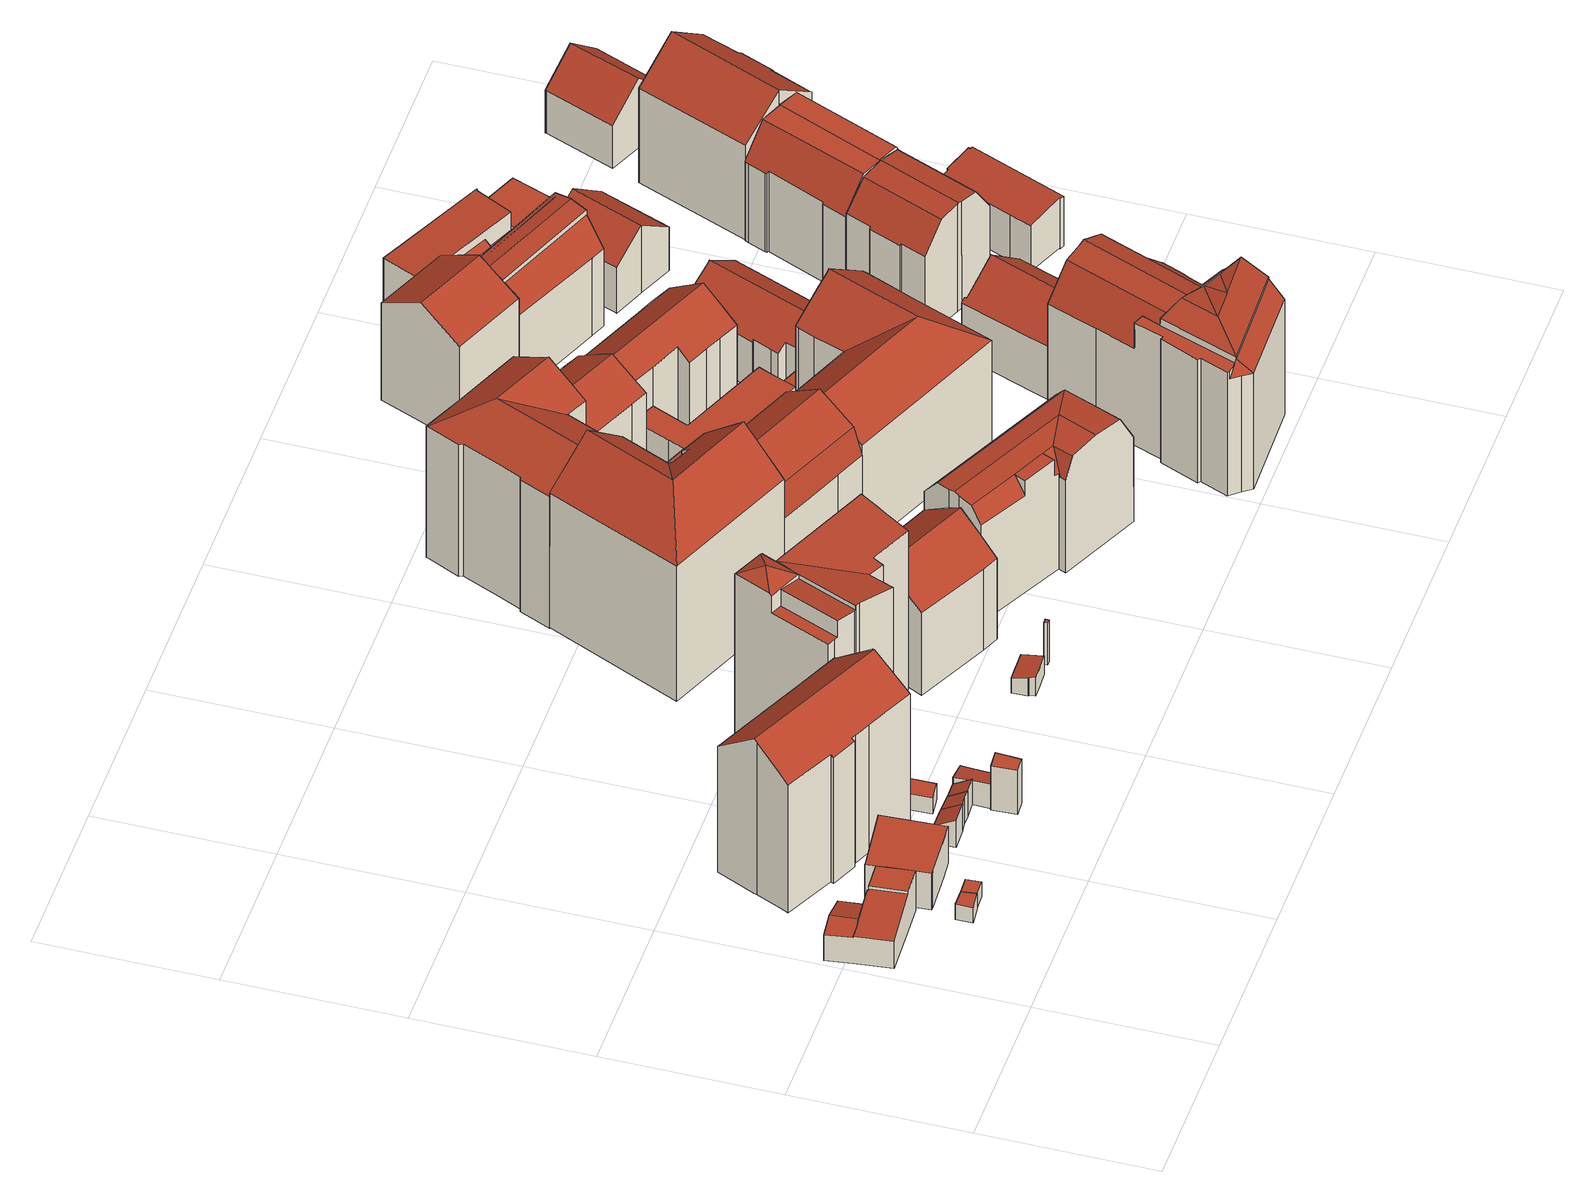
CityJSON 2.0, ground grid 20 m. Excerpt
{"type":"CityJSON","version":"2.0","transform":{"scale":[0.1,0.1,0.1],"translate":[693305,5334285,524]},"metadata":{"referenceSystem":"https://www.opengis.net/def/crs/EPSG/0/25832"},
"CityObjects":{
"building1":{"type":"Building","attributes":{"Gemeindeschluessel":"09162000","HoeheDach":"530.890","HoeheGrund":"525.540","Methode":"2000","NiedrigsteTraufeDesGebaeudes":"528.523","Geometrietyp2DReferenz":"3000","function":"31001_1000","roofType":"2100","measuredHeight":5.35,"storeysAboveGround":2},"geometry":[{"type":"MultiSurface","lod":"2","boundaries":[[[0,1,2,3,4]],[[5,6,7,8]],[[9,5,8,10,11,1,12,13,14]],[[10,15,16,17,3,2,11]],[[6,18,19,7]],[[20,21,9,14,22,23,24]],[[22,13,0,4,23]],[[1,11,2]],[[25,21,20,24,26,17,16,15,27,28,29]],[[21,25,29,18,6,5,9]],[[23,4,3,17,26,24]],[[28,19,18,29]],[[12,1,0,13]],[[8,7,19,28,27,15,10]],[[22,14,13]]],"semantics":{"surfaces":[{"type":"RoofSurface"},{"type":"WallSurface"},{"type":"GroundSurface"}],"values":[0,1,0,1,0,1,0,1,2,1,1,1,1,1,1]}}]},
"building2":{"type":"Building","attributes":{"Gemeindeschluessel":"09162000","HoeheDach":"528.144","HoeheGrund":"526.050","Methode":"1000","NiedrigsteTraufeDesGebaeudes":"528.144","Geometrietyp2DReferenz":"3000","function":"31001_2000","roofType":"1000","measuredHeight":2.09},"geometry":[{"type":"MultiSurface","lod":"2","boundaries":[[[30,31,32,33,34,35]],[[36,37,35,34]],[[38,32,31,39]],[[40,41,37,36]],[[38,39,41,40]],[[31,30,35,37,41,39]],[[38,40,36,34,33,32]]],"semantics":{"surfaces":[{"type":"WallSurface"},{"type":"RoofSurface"},{"type":"GroundSurface"}],"values":[0,0,0,0,0,1,2]}}]},
"building3":{"type":"Building","attributes":{"Gemeindeschluessel":"09162000","HoeheDach":"528.110","HoeheGrund":"526.110","Methode":"2000","NiedrigsteTraufeDesGebaeudes":"528.110","Geometrietyp2DReferenz":"3000","function":"31001_2000","roofType":"1000","measuredHeight":2},"geometry":[{"type":"MultiSurface","lod":"2","boundaries":[[[31,42,43,35]],[[44,43,42,45]],[[46,44,45,47]],[[47,31,35,46]],[[46,35,43,44]],[[45,42,31,47]]],"semantics":{"surfaces":[{"type":"RoofSurface"},{"type":"WallSurface"},{"type":"GroundSurface"}],"values":[0,1,2,1,1,1]}}]},
"building4":{"type":"Building","attributes":{"Gemeindeschluessel":"09162000","HoeheDach":"530.929","HoeheGrund":"525.880","Methode":"1000","NiedrigsteTraufeDesGebaeudes":"530.929","Geometrietyp2DReferenz":"3000","function":"31001_1000","roofType":"1000","measuredHeight":5.05},"geometry":[{"type":"MultiSurface","lod":"2","boundaries":[[[48,49,18,50]],[[19,51,18,49,52,53,54,55,56,57,58,59]],[[60,61,62,54,53,52]],[[63,19,59,64]],[[60,52,49,48]],[[59,58,57,65,66,64]],[[65,57,56,67]],[[68,50,18,51,19,63]],[[55,54,62,69,67,56]],[[61,60,48,50,68,63,64,66,65,67,69,62]]],"semantics":{"surfaces":[{"type":"WallSurface"},{"type":"RoofSurface"},{"type":"GroundSurface"}],"values":[0,1,0,0,0,0,0,0,0,2]}}]},
"building5":{"type":"Building","attributes":{"Gemeindeschluessel":"09162000","HoeheDach":"546.925","HoeheGrund":"525.900","Methode":"1000","NiedrigsteTraufeDesGebaeudes":"542.876","Geometrietyp2DReferenz":"3000","function":"31001_1000","roofType":"3100","measuredHeight":21.02,"storeysAboveGround":5},"geometry":[{"type":"MultiSurface","lod":"2","boundaries":[[[70,71,72,73,74,75]],[[76,77,78,79]],[[80,81,77,76]],[[82,83,84,85,86,87]],[[83,82,88,89,90,91,80,76,79,92,93,94,95,75,74,73,96,97,98,84]],[[99,100,78,77,81,101,102,103,104,71,70,105,106]],[[96,107,108,97]],[[93,92,100,99,106,94]],[[103,89,88,82,87,104]],[[90,102,101,91]],[[89,103,102,90]],[[104,87,86,85,109,108,107,72,71]],[[79,78,100,92]],[[91,101,81,80]],[[97,108,109,98]],[[106,105,70,75,95,94]],[[98,109,85,84]],[[73,72,107,96]]],"semantics":{"surfaces":[{"type":"WallSurface"},{"type":"GroundSurface"},{"type":"RoofSurface"}],"values":[0,0,0,0,1,2,0,0,0,0,0,2,0,0,0,0,0,0]}}]},
"building6":{"type":"Building","attributes":{"Gemeindeschluessel":"09162000","HoeheDach":"529.564","HoeheGrund":"525.870","Methode":"2000","NiedrigsteTraufeDesGebaeudes":"528.314","Geometrietyp2DReferenz":"3000","function":"31001_2000","roofType":"2100","measuredHeight":3.69},"geometry":[{"type":"MultiSurface","lod":"2","boundaries":[[[110,111,112,113]],[[114,115,116,111,110]],[[117,115,114,118]],[[113,112,119,117,118]],[[116,115,117,119,112,111]],[[118,114,110,113]]],"semantics":{"surfaces":[{"type":"WallSurface"},{"type":"RoofSurface"},{"type":"GroundSurface"}],"values":[0,1,0,2,0,0]}}]},
"building7":{"type":"Building","attributes":{"Gemeindeschluessel":"09162000","HoeheDach":"529.567","HoeheGrund":"526.050","Methode":"2000","NiedrigsteTraufeDesGebaeudes":"528.384","Geometrietyp2DReferenz":"3000","function":"31001_2000","roofType":"2100","measuredHeight":3.52},"geometry":[{"type":"MultiSurface","lod":"2","boundaries":[[[120,121,122,123,124]],[[124,114,115,120]],[[123,125,114,124]],[[120,115,126,121]],[[121,126,127,122]],[[114,125,127,126,115]],[[122,127,125,123]]],"semantics":{"surfaces":[{"type":"GroundSurface"},{"type":"WallSurface"},{"type":"RoofSurface"}],"values":[0,1,1,1,1,2,1]}}]},
"building8":{"type":"Building","attributes":{"Gemeindeschluessel":"09162000","HoeheDach":"529.563","HoeheGrund":"526.100","Methode":"2000","NiedrigsteTraufeDesGebaeudes":"528.398","Geometrietyp2DReferenz":"3000","function":"31001_2000","roofType":"2100","measuredHeight":3.46},"geometry":[{"type":"MultiSurface","lod":"2","boundaries":[[[128,129,130,131]],[[127,130,129,132]],[[133,127,132,134]],[[134,128,131,133]],[[131,130,127,133]],[[134,132,129,128]]],"semantics":{"surfaces":[{"type":"WallSurface"},{"type":"RoofSurface"},{"type":"GroundSurface"}],"values":[0,1,0,2,0,0]}}]},
"building9":{"type":"Building","attributes":{"Gemeindeschluessel":"09162000","HoeheDach":"531.934","HoeheGrund":"525.934","Methode":"3220","NiedrigsteTraufeDesGebaeudes":"531.934","Geometrietyp2DReferenz":"3000","function":"31001_2000","roofType":"9999","measuredHeight":6},"geometry":[{"type":"MultiSurface","lod":"2","boundaries":[[[135,136,137,138]],[[139,140,138,137]],[[141,139,137,136]],[[140,142,135,138]],[[140,139,141,142]],[[142,141,136,135]]],"semantics":{"surfaces":[{"type":"GroundSurface"},{"type":"WallSurface"},{"type":"RoofSurface"}],"values":[0,1,1,1,2,1]}}]},
"building10":{"type":"Building","attributes":{"Gemeindeschluessel":"09162000","HoeheDach":"528.142","HoeheGrund":"525.897","Methode":"1000","NiedrigsteTraufeDesGebaeudes":"528.142","Geometrietyp2DReferenz":"3000","function":"31001_2000","roofType":"1000","measuredHeight":2.25},"geometry":[{"type":"MultiSurface","lod":"2","boundaries":[[[143,144,145,146,147]],[[145,148,149,146]],[[147,150,151,143]],[[150,149,148,152,151]],[[146,149,150,147]],[[143,151,152,144]],[[144,152,148,145]]],"semantics":{"surfaces":[{"type":"GroundSurface"},{"type":"WallSurface"},{"type":"RoofSurface"}],"values":[0,1,1,2,1,1,1]}}]},
"building11":{"type":"Building","attributes":{"Gemeindeschluessel":"09162000","HoeheDach":"529.429","HoeheGrund":"526.100","Methode":"2000","NiedrigsteTraufeDesGebaeudes":"528.894","Geometrietyp2DReferenz":"3000","function":"31001_2000","roofType":"2100","measuredHeight":3.33},"geometry":[{"type":"MultiSurface","lod":"2","boundaries":[[[153,154,155,156,128,157]],[[158,159,155,154,160,161]],[[162,163,158,161,164,165]],[[159,158,163,162,166,131,128,156,155]],[[167,165,164,161,160,154,153,157,168]],[[165,167,168,131,166,162]],[[131,168,157,128]]],"semantics":{"surfaces":[{"type":"WallSurface"},{"type":"GroundSurface"},{"type":"RoofSurface"}],"values":[0,0,0,1,2,0,0]}}]},
"building12":{"type":"Building","attributes":{"Gemeindeschluessel":"09162000","HoeheDach":"549.010","HoeheGrund":"524.847","Methode":"2000","NiedrigsteTraufeDesGebaeudes":"544.622","Geometrietyp2DReferenz":"3000","function":"31001_9998","roofType":"2100","measuredHeight":24.16,"storeysAboveGround":5},"geometry":[{"type":"MultiSurface","lod":"2","boundaries":[[[169,170,171,172,173,174,175,176]],[[177,178,179,180,181,171,170]],[[171,181,182,183,172]],[[169,184,185,170]],[[186,187,178,188,189]],[[190,191,192,193]],[[194,186,189,195,196,197]],[[198,173,172,183]],[[199,200,201,184,169,176]],[[202,180,179,203]],[[204,177,170,185,205]],[[199,206,207,198,183,182,202,203,187,186,194,208,209,200]],[[180,202,182,181]],[[206,175,174,207]],[[177,210,188,178]],[[211,212,213,214,210,177]],[[204,191,190,177]],[[196,195,214,213]],[[210,214,195,189,188]],[[197,196,213,212,215]],[[203,179,178,187]],[[199,176,175,206]],[[177,190,216,211]],[[194,197,215,208]],[[208,215,212,211,216,193,192,209]],[[207,174,173,198]],[[200,209,192,191,204,205,201]],[[190,193,216]],[[184,201,205,185]]],"semantics":{"surfaces":[{"type":"RoofSurface"},{"type":"WallSurface"},{"type":"GroundSurface"}],"values":[0,0,1,1,1,0,1,1,1,1,1,2,1,1,1,1,0,1,0,0,1,1,0,1,1,1,1,0,0]}}]},
"building13":{"type":"Building","attributes":{"Gemeindeschluessel":"09162000","HoeheDach":"528.451","HoeheGrund":"525.850","Methode":"1000","NiedrigsteTraufeDesGebaeudes":"527.958","Geometrietyp2DReferenz":"3000","function":"31001_2000","roofType":"2100","measuredHeight":2.6},"geometry":[{"type":"MultiSurface","lod":"2","boundaries":[[[217,218,219,220]],[[221,222,223,224,225,219,218]],[[217,220,226,227,228,229,230]],[[220,219,225,226]],[[228,223,222,229]],[[228,227,226,225,224,223]],[[229,222,221,230]],[[230,221,218,217]]],"semantics":{"surfaces":[{"type":"WallSurface"},{"type":"RoofSurface"},{"type":"GroundSurface"}],"values":[0,1,2,0,0,0,0,0]}}]},
"building14":{"type":"Building","attributes":{"Gemeindeschluessel":"09162000","HoeheDach":"531.594","HoeheGrund":"525.918","Methode":"3100","NiedrigsteTraufeDesGebaeudes":"531.594","Geometrietyp2DReferenz":"3000","function":"31001_2000","roofType":"1000","measuredHeight":5.68},"geometry":[{"type":"MultiSurface","lod":"2","boundaries":[[[231,232,233,234]],[[235,236,237,238]],[[236,231,234,237]],[[237,234,233,238]],[[232,235,238,233]],[[235,232,231,236]]],"semantics":{"surfaces":[{"type":"WallSurface"},{"type":"GroundSurface"},{"type":"RoofSurface"}],"values":[0,0,0,1,0,2]}}]},
"building15":{"type":"Building","attributes":{"Gemeindeschluessel":"09162000","HoeheDach":"539.910","HoeheGrund":"525.242","Methode":"2000","NiedrigsteTraufeDesGebaeudes":"536.182","Geometrietyp2DReferenz":"3000","function":"31001_1000","roofType":"3100","measuredHeight":14.67,"storeysAboveGround":3},"geometry":[{"type":"MultiSurface","lod":"2","boundaries":[[[239,240,241,242,243]],[[244,245,246,247]],[[245,248,249,246]],[[247,246,249,250,243,242,251,252,253,254,255,256]],[[257,253,252,258]],[[249,248,259,250]],[[250,259,239,243]],[[251,260,258,252]],[[247,256,261,262,244]],[[254,263,264,255]],[[242,241,260,251]],[[245,244,262,240,239,259,248]],[[253,257,263,254]],[[257,258,260,241,240,262,261,264,263]],[[255,264,261,256]]],"semantics":{"surfaces":[{"type":"WallSurface"},{"type":"GroundSurface"},{"type":"RoofSurface"}],"values":[0,0,0,1,0,0,0,0,0,0,0,2,0,2,0]}}]},
"building16":{"type":"Building","attributes":{"Gemeindeschluessel":"09162000","HoeheDach":"548.780","HoeheGrund":"525.678","Methode":"1000","NiedrigsteTraufeDesGebaeudes":"544.057","Geometrietyp2DReferenz":"3000","function":"31001_9998","roofType":"3100","measuredHeight":23.1,"storeysAboveGround":5},"geometry":[{"type":"MultiSurface","lod":"2","boundaries":[[[265,266,267,268]],[[269,270,271,272,273]],[[274,275,276,277]],[[268,278,279,280]],[[281,282,271,270]],[[269,273,280,279]],[[272,271,282,276,275,283,284,265]],[[269,279,278,285,286,287,288,274,277,281,270]],[[272,265,268,280,273]],[[265,284,289,290,266]],[[277,276,282,281]],[[284,283,288,287,289]],[[267,285,278,268]],[[286,285,267,266,290]],[[275,274,288,283]],[[286,290,289,287]]],"semantics":{"surfaces":[{"type":"RoofSurface"},{"type":"WallSurface"},{"type":"GroundSurface"}],"values":[0,1,1,1,1,1,0,2,0,0,1,1,1,1,1,1]}}]},
"building17":{"type":"Building","attributes":{"Gemeindeschluessel":"09162000","HoeheDach":"544.753","HoeheGrund":"525.890","Methode":"2000","NiedrigsteTraufeDesGebaeudes":"538.674","Geometrietyp2DReferenz":"3000","function":"31001_1000","roofType":"3100","measuredHeight":18.86,"storeysAboveGround":5},"geometry":[{"type":"MultiSurface","lod":"2","boundaries":[[[291,292,293,294,295,296]],[[297,298,299,300]],[[301,302,303,304]],[[293,305,306,294]],[[307,308,309,310]],[[303,311,309,308,312,313,314,315,300,299,316,304]],[[291,296,317,307,310]],[[309,311,292,291,310]],[[313,312,317,296,295]],[[301,318,298,297,319,320,306,305,302]],[[298,318,316,299]],[[308,307,317,312]],[[314,313,295,294,306,320]],[[315,319,297,300]],[[316,318,301,304]],[[303,302,305,293,292,311]],[[320,319,315,314]]],"semantics":{"surfaces":[{"type":"RoofSurface"},{"type":"WallSurface"},{"type":"GroundSurface"}],"values":[0,1,1,0,1,2,0,1,1,0,1,1,1,1,1,1,1]}}]},
"building18":{"type":"Building","attributes":{"Gemeindeschluessel":"09162000","HoeheDach":"546.453","HoeheGrund":"525.570","Methode":"1000","NiedrigsteTraufeDesGebaeudes":"543.424","Geometrietyp2DReferenz":"3000","function":"31001_1000","roofType":"3100","measuredHeight":20.88,"storeysAboveGround":5},"geometry":[{"type":"MultiSurface","lod":"2","boundaries":[[[321,322,323,324]],[[325,326,327,328,329,330]],[[331,321,324,332,333,334]],[[328,327,335,336]],[[324,323,337,338,339,332]],[[337,340,341,342,343,344,338]],[[345,346,347,348]],[[348,349,350,351,352,322,321,331,334,353,330,329,328,336,354,355,356,357,345]],[[352,351,341,340,337,323,322]],[[338,344,343,347,346,358,359,360,361]],[[342,350,349,348,347,343]],[[335,361,360,355,354,336]],[[341,351,350,342]],[[355,360,359,356]],[[353,362,325,330]],[[332,339,338,361,335,327,326,325,362,333]],[[358,346,345,357,356,359]],[[334,333,362,353]]],"semantics":{"surfaces":[{"type":"WallSurface"},{"type":"RoofSurface"},{"type":"GroundSurface"}],"values":[0,0,0,0,1,1,0,2,0,1,0,0,0,0,0,1,0,0]}}]},
"building19":{"type":"Building","attributes":{"Gemeindeschluessel":"09162000","HoeheDach":"541.530","HoeheGrund":"525.883","Methode":"2000","NiedrigsteTraufeDesGebaeudes":"537.393","Geometrietyp2DReferenz":"3000","function":"31001_9998","roofType":"3100","measuredHeight":15.65,"storeysAboveGround":3},"geometry":[{"type":"MultiSurface","lod":"2","boundaries":[[[363,364,365,366,367,368,369,370]],[[371,372,373,374]],[[375,376,371,377]],[[366,378,379,380,367]],[[363,370,381,382]],[[375,377,379,383]],[[380,368,367]],[[365,384,385,378,366]],[[376,386,387,372,371]],[[377,371,374,388,389]],[[390,391,392,389,388]],[[368,380,381,369]],[[370,369,381]],[[393,390,388,374,373]],[[377,389,392,382,381,380,379]],[[383,379,378,385]],[[386,394,395,387]],[[382,392,391,364,363]],[[394,386,376,375,383,385,384]],[[372,387,395,393,373]],[[394,384,365,364,391,390,393,395]]],"semantics":{"surfaces":[{"type":"WallSurface"},{"type":"RoofSurface"},{"type":"GroundSurface"}],"values":[0,1,1,1,1,1,0,0,1,1,0,1,0,0,1,1,0,0,0,0,2]}}]},
"building20":{"type":"Building","attributes":{"Gemeindeschluessel":"09162000","HoeheDach":"529.034","HoeheGrund":"525.880","Methode":"2000","NiedrigsteTraufeDesGebaeudes":"529.034","Geometrietyp2DReferenz":"3000","function":"31001_2000","roofType":"1000","measuredHeight":3.15,"storeysAboveGround":1},"geometry":[{"type":"MultiSurface","lod":"2","boundaries":[[[299,396,397,300]],[[398,399,396,299]],[[396,399,400,397]],[[300,397,400,401]],[[300,401,398,299]],[[401,400,399,398]]],"semantics":{"surfaces":[{"type":"WallSurface"},{"type":"RoofSurface"},{"type":"GroundSurface"}],"values":[0,0,1,0,2,0]}}]},
"building21":{"type":"Building","attributes":{"Gemeindeschluessel":"09162000","HoeheDach":"531.370","HoeheGrund":"525.760","Methode":"2000","NiedrigsteTraufeDesGebaeudes":"531.370","Geometrietyp2DReferenz":"3000","function":"31001_2000","roofType":"1000","measuredHeight":5.61},"geometry":[{"type":"MultiSurface","lod":"2","boundaries":[[[402,403,404,405]],[[406,407,402,405,408,409,410]],[[409,411,412,410]],[[405,404,413,408]],[[404,403,414,415,412,411,413]],[[407,414,403,402]],[[407,406,410,412,415,414]],[[408,413,411,409]]],"semantics":{"surfaces":[{"type":"WallSurface"},{"type":"GroundSurface"},{"type":"RoofSurface"}],"values":[0,1,0,0,2,0,0,0]}}]},
"building22":{"type":"Building","attributes":{"Gemeindeschluessel":"09162000","HoeheDach":"539.289","HoeheGrund":"525.610","Methode":"1000","NiedrigsteTraufeDesGebaeudes":"536.540","Geometrietyp2DReferenz":"3000","function":"31001_1000","roofType":"3100","measuredHeight":13.68,"storeysAboveGround":3},"geometry":[{"type":"MultiSurface","lod":"2","boundaries":[[[416,417,418,419,420,421,422,423]],[[424,416,423,350]],[[425,426,427,428]],[[423,422,429,348,430,350]],[[348,429,431,345]],[[432,417,416,424]],[[433,434,435,436,437,432,424,350,430,348,345,425,428]],[[345,431,426,425]],[[421,438,427,426,431,429,422]],[[435,420,419,436]],[[420,435,434,433,428,427,438,421]],[[437,436,419,418,417,432]]],"semantics":{"surfaces":[{"type":"RoofSurface"},{"type":"WallSurface"},{"type":"GroundSurface"}],"values":[0,1,1,1,1,1,2,1,0,1,1,1]}}]},
"building23":{"type":"Building","attributes":{"Gemeindeschluessel":"09162000","HoeheDach":"528.940","HoeheGrund":"525.980","Methode":"1000","NiedrigsteTraufeDesGebaeudes":"528.940","Geometrietyp2DReferenz":"3000","function":"31001_2000","roofType":"1000","measuredHeight":2.96},"geometry":[{"type":"MultiSurface","lod":"2","boundaries":[[[439,440,441,442]],[[443,444,445,446]],[[442,441,444,443]],[[444,441,440,445]],[[446,439,442,443]],[[446,445,440,439]]],"semantics":{"surfaces":[{"type":"WallSurface"},{"type":"RoofSurface"},{"type":"GroundSurface"}],"values":[0,0,0,1,2,0]}}]},
"building24":{"type":"Building","attributes":{"Gemeindeschluessel":"09162000","HoeheDach":"544.102","HoeheGrund":"525.820","Methode":"1000","NiedrigsteTraufeDesGebaeudes":"540.047","Geometrietyp2DReferenz":"3000","function":"31001_9998","roofType":"3100","measuredHeight":18.28,"storeysAboveGround":4},"geometry":[{"type":"MultiSurface","lod":"2","boundaries":[[[447,448,449,450,302,451,452]],[[453,454,455,456]],[[449,457,458,459,460,461]],[[462,463,464,465,466,467,468,469,470,471,461,460,459,472,473,453,456,474,475,476]],[[466,465,477,478,479,467]],[[478,477,448,447,452,479]],[[476,480,481,462]],[[470,302,450,471]],[[477,482,483,481,480,484,485,486,448]],[[449,461,471,450]],[[473,487,454,453]],[[448,486,485,455,454,487,488,458,457,449]],[[459,458,488,472]],[[462,481,483,463]],[[485,484,480,476,475,474,456,455]],[[472,488,487,473]],[[479,452,451,302,470,469,468,467]],[[465,464,463,483,482,477]]],"semantics":{"surfaces":[{"type":"RoofSurface"},{"type":"WallSurface"},{"type":"GroundSurface"}],"values":[0,1,1,2,1,0,1,1,0,1,1,0,1,1,1,1,1,1]}}]},
"building25":{"type":"Building","attributes":{"Gemeindeschluessel":"09162000","HoeheDach":"531.701","HoeheGrund":"525.701","Methode":"3220","NiedrigsteTraufeDesGebaeudes":"531.701","Geometrietyp2DReferenz":"3000","function":"31001_2000","roofType":"9999","measuredHeight":6},"geometry":[{"type":"MultiSurface","lod":"2","boundaries":[[[489,490,491,492]],[[493,494,495,496]],[[497,490,489,498,499,500,501,502,503,494,493,504]],[[502,501,505,506]],[[500,499,507,508]],[[509,496,495,510,506,505,508,507,511,492,491,512]],[[499,498,511,507]],[[497,504,509,512]],[[494,503,510,495]],[[504,493,496,509]],[[503,502,506,510]],[[498,489,492,511]],[[490,497,512,491]],[[501,500,508,505]]],"semantics":{"surfaces":[{"type":"WallSurface"},{"type":"RoofSurface"},{"type":"GroundSurface"}],"values":[0,0,1,0,0,2,0,0,0,0,0,0,0,0]}}]},
"building26":{"type":"Building","attributes":{"Gemeindeschluessel":"09162000","HoeheDach":"544.200","HoeheGrund":"525.849","Methode":"2000","NiedrigsteTraufeDesGebaeudes":"537.728","Geometrietyp2DReferenz":"3000","function":"31001_9998","roofType":"3100","measuredHeight":18.35,"storeysAboveGround":4},"geometry":[{"type":"MultiSurface","lod":"2","boundaries":[[[513,514,515,516]],[[517,518,519,520]],[[521,522,523,524]],[[525,526,527,528,529,530]],[[515,531,532,533,534,516]],[[535,531,515,536,537,538]],[[539,540,541,542,543,544,521,524,545,546,547,519,518,548,549,550,551,552,553,554]],[[555,556,557]],[[558,523,559,555,557]],[[520,519,547,560]],[[523,522,561,559]],[[562,563,564,565]],[[566,559,563,562,567]],[[568,531,535]],[[569,532,564]],[[533,532,569]],[[570,571,572,573,574,575,576]],[[549,548,577,578,574,573]],[[518,517,577,548]],[[570,568,535,538,579,571]],[[553,527,526,554]],[[521,544,580,581,561,522]],[[546,582,560,547]],[[520,560,582,556,555,566,567,583,578,577,517]],[[561,581,563,559]],[[584,585,539,554,526,525]],[[530,536,584,525]],[[552,551,579,538,537,529,528]],[[543,513,516,534,586,580,544]],[[568,565,564,532,531]],[[575,583,567,576]],[[585,587,540,539]],[[588,587,585,584,536,515,514,589]],[[588,589,542,541]],[[549,573,572,550]],[[581,580,586,569,564,563]],[[529,537,536,530]],[[513,543,542,589,514]],[[546,545,558,557,556,582]],[[552,528,527,553]],[[574,578,583,575]],[[555,559,566]],[[551,550,572,571,579]],[[570,576,567,562,565,568]],[[540,587,588,541]],[[586,533,569]],[[586,534,533]],[[524,523,558,545]]],"semantics":{"surfaces":[{"type":"RoofSurface"},{"type":"WallSurface"},{"type":"GroundSurface"}],"values":[0,1,1,0,1,0,2,1,0,1,0,0,1,1,0,0,0,1,1,0,1,1,1,0,1,1,1,1,1,0,1,1,0,1,1,0,1,1,1,1,1,1,1,1,1,0,0,1]}}]},
"building27":{"type":"Building","attributes":{"Gemeindeschluessel":"09162000","HoeheDach":"530.040","HoeheGrund":"525.940","Methode":"2000","NiedrigsteTraufeDesGebaeudes":"530.040","Geometrietyp2DReferenz":"3000","function":"31001_2000","roofType":"1000","measuredHeight":4.1},"geometry":[{"type":"MultiSurface","lod":"2","boundaries":[[[590,591,592,593]],[[594,590,593,595]],[[596,592,591,597]],[[593,592,596,595]],[[594,597,591,590]],[[595,596,597,594]]],"semantics":{"surfaces":[{"type":"WallSurface"},{"type":"GroundSurface"},{"type":"RoofSurface"}],"values":[0,1,2,0,0,0]}}]},
"building28":{"type":"Building","attributes":{"Gemeindeschluessel":"09162000","HoeheDach":"538.961","HoeheGrund":"525.800","Methode":"1000","NiedrigsteTraufeDesGebaeudes":"535.780","Geometrietyp2DReferenz":"3000","function":"31001_9998","roofType":"3100","measuredHeight":13.16,"storeysAboveGround":3},"geometry":[{"type":"MultiSurface","lod":"2","boundaries":[[[598,599,600,601]],[[602,603,604,605,606,598,601,607,608,609,610,611,612,613,614]],[[604,615,616,605]],[[611,617,618,612]],[[619,620,600,599,621,616,615,622,623,624]],[[607,620,619,608]],[[624,623,617,611,610,609]],[[606,621,599,598]],[[625,626,614,613,612,618]],[[608,619,624,609]],[[614,626,627,602]],[[605,616,621,606]],[[601,600,620,607]],[[622,627,626,625,618,617,623]],[[615,604,603,602,627,622]]],"semantics":{"surfaces":[{"type":"WallSurface"},{"type":"GroundSurface"},{"type":"RoofSurface"}],"values":[0,1,0,0,2,0,0,0,0,0,0,0,0,2,0]}}]},
"building29":{"type":"Building","attributes":{"Gemeindeschluessel":"09162000","HoeheDach":"541.690","HoeheGrund":"525.550","Methode":"1000","NiedrigsteTraufeDesGebaeudes":"538.693","Geometrietyp2DReferenz":"3000","function":"31001_9998","roofType":"3100","measuredHeight":16.14,"storeysAboveGround":3},"geometry":[{"type":"MultiSurface","lod":"2","boundaries":[[[628,629,630,631,632,633]],[[634,635,636,637]],[[634,637,638,639,640,633,632,631,641]],[[639,642,643,640]],[[644,636,635,645,630,629]],[[641,645,635,634]],[[643,642,644,629,628]],[[631,630,645,641]],[[642,639,638,637,636,644]],[[640,643,628,633]]],"semantics":{"surfaces":[{"type":"WallSurface"},{"type":"GroundSurface"},{"type":"RoofSurface"}],"values":[0,0,1,0,2,0,2,0,0,0]}}]},
"building30":{"type":"Building","attributes":{"Gemeindeschluessel":"09162000","HoeheDach":"535.091","HoeheGrund":"525.730","Methode":"1000","NiedrigsteTraufeDesGebaeudes":"530.622","Geometrietyp2DReferenz":"3000","function":"31001_9998","roofType":"3100","measuredHeight":9.36,"storeysAboveGround":2},"geometry":[{"type":"MultiSurface","lod":"2","boundaries":[[[646,647,648,649]],[[649,650,651,652,653,654,655,656,657,658,659,660,661,662,663,664,665,666,646]],[[657,667,668,658]],[[669,670,671,672,673,674,675,676,677,678,679,680,668,667,681,682,683,684]],[[654,683,682,655]],[[672,647,646,666,665,673]],[[662,676,675,663]],[[652,669,684,653]],[[659,679,678,660]],[[656,681,667,657]],[[655,682,681,656]],[[660,678,677,661]],[[661,677,676,662]],[[674,673,665,664,663,675]],[[648,647,672,671]],[[651,650,649,648,671,670,669,652]],[[653,684,683,654]],[[658,668,680,679,659]]],"semantics":{"surfaces":[{"type":"WallSurface"},{"type":"GroundSurface"},{"type":"RoofSurface"}],"values":[0,1,0,2,0,0,0,0,0,0,0,0,0,0,2,0,0,0]}}]},
"building31":{"type":"Building","attributes":{"Gemeindeschluessel":"09162000","HoeheDach":"536.823","HoeheGrund":"525.980","Methode":"1000","NiedrigsteTraufeDesGebaeudes":"529.110","Geometrietyp2DReferenz":"3000","function":"31001_1000","roofType":"3100","measuredHeight":10.84,"storeysAboveGround":2},"geometry":[{"type":"MultiSurface","lod":"2","boundaries":[[[685,686,687,688,689,690]],[[691,692,693,694]],[[695,696,697,698,699,692,691]],[[700,701,697,696]],[[693,692,699,702,703,704,705,686,685,690,706,707,708]],[[708,707,706,709,710,711,712,713,714,715]],[[715,714,713,712,716,717,718,719]],[[720,694,693,708,715,719]],[[716,712,711,721]],[[722,723,687,686,705,704]],[[703,724,725,726,727,722,704]],[[697,701,728,725,724,729,698]],[[700,730,726,725,728,701]],[[730,700,696,695,691,694,720,719,718,717,716,721,731,732,733,689,688,687,723,722,727,726]],[[732,731,721,711,710,709]],[[706,690,689,733,732,709]],[[698,729,724,703,702,699]]],"semantics":{"surfaces":[{"type":"WallSurface"},{"type":"RoofSurface"},{"type":"GroundSurface"}],"values":[0,0,0,0,1,1,0,0,0,0,0,1,0,2,0,0,0]}}]},
"building32":{"type":"Building","attributes":{"Gemeindeschluessel":"09162000","HoeheDach":"540.520","HoeheGrund":"525.618","Methode":"2000","NiedrigsteTraufeDesGebaeudes":"536.063","Geometrietyp2DReferenz":"3000","function":"31001_9998","roofType":"3100","measuredHeight":14.9,"storeysAboveGround":3},"geometry":[{"type":"MultiSurface","lod":"2","boundaries":[[[734,735,736,737]],[[738,739,740,741,742,743,744]],[[745,746,747,748]],[[749,750,751,752]],[[753,754,740,739]],[[755,756,742,741]],[[757,758,759,756,755,760]],[[751,761,762,763,752]],[[764,762,761,737,736,765]],[[743,742,756,759,766]],[[748,747,754,753]],[[749,738,744,735,734,750]],[[735,744,743,766,765,736]],[[757,760,746,745]],[[741,740,754,747,746,760,755]],[[758,764,765,766,759]],[[751,750,734,737,761]],[[738,749,752,763,762,764,758,757,745,748,753,739]]],"semantics":{"surfaces":[{"type":"WallSurface"},{"type":"RoofSurface"},{"type":"GroundSurface"}],"values":[0,0,0,0,0,0,0,0,0,1,0,0,1,0,1,0,1,2]}}]},
"building33":{"type":"Building","attributes":{"Gemeindeschluessel":"09162000","HoeheDach":"534.590","HoeheGrund":"525.718","Methode":"2000","NiedrigsteTraufeDesGebaeudes":"531.660","Geometrietyp2DReferenz":"3000","function":"31001_2000","roofType":"1000","measuredHeight":8.87},"geometry":[{"type":"MultiSurface","lod":"2","boundaries":[[[767,768,769,770,771,772,773]],[[770,774,775,771]],[[776,777,778,779,780,781,782,783,784,785]],[[782,781,786,787,788,789]],[[777,776,790,791,769,768]],[[778,767,773,779]],[[781,780,772,771,775,792,793,786]],[[794,795,789,788,791,790,796]],[[794,784,783,795]],[[777,768,767,778]],[[775,774,797,792]],[[790,776,785,796]],[[788,787,798,797,774,770,769,791]],[[779,773,772,780]],[[784,794,796,785]],[[782,789,795,783]],[[793,798,787,786]],[[793,792,797,798]]],"semantics":{"surfaces":[{"type":"RoofSurface"},{"type":"WallSurface"},{"type":"GroundSurface"}],"values":[0,1,2,1,1,1,1,0,1,1,0,1,1,1,1,1,0,1]}}]},
"building34":{"type":"Building","attributes":{"Gemeindeschluessel":"09162000","HoeheDach":"540.390","HoeheGrund":"525.790","Methode":"2000","NiedrigsteTraufeDesGebaeudes":"536.516","Geometrietyp2DReferenz":"3000","function":"31001_1000","roofType":"3100","measuredHeight":14.6,"storeysAboveGround":4},"geometry":[{"type":"MultiSurface","lod":"2","boundaries":[[[799,800,801,802,803]],[[804,805,806,807,808]],[[809,805,804,810]],[[811,812,813,814]],[[815,799,803,816,817]],[[815,817,818,819]],[[820,806,805,809]],[[803,802,821,822,823,816]],[[820,824,822,821,807,806]],[[824,814,813,823,822]],[[825,826,812,811]],[[827,828,826,825]],[[800,799,815,819,827,825,811,814,824,820,809,810]],[[816,823,813,812,826,828,818,817]],[[800,810,804,808,801]],[[819,818,828,827]],[[801,808,807,821,802]]],"semantics":{"surfaces":[{"type":"WallSurface"},{"type":"RoofSurface"},{"type":"GroundSurface"}],"values":[0,1,0,0,0,0,0,1,0,0,0,0,2,1,0,0,1]}}]},
"building35":{"type":"Building","attributes":{"Gemeindeschluessel":"09162000","HoeheDach":"535.214","HoeheGrund":"526.000","Methode":"2000","NiedrigsteTraufeDesGebaeudes":"530.864","Geometrietyp2DReferenz":"3000","function":"31001_9998","roofType":"3100","measuredHeight":9.21,"storeysAboveGround":2},"geometry":[{"type":"MultiSurface","lod":"2","boundaries":[[[829,830,831,832,833,834,835,836]],[[837,838,839,840,841,842]],[[843,844,845,846]],[[847,848,849,850]],[[849,848,831,830,844]],[[850,843,846,851,838,837,842,852,835,834,833,832,847]],[[844,830,829,836,853,841,840,839,854,845]],[[832,831,848,847]],[[852,853,836,835]],[[845,854,839,838,851,846]],[[850,849,844,843]],[[842,841,853,852]]],"semantics":{"surfaces":[{"type":"WallSurface"},{"type":"RoofSurface"},{"type":"GroundSurface"}],"values":[0,0,0,0,1,2,1,0,0,0,0,0]}}]},
"building36":{"type":"Building","attributes":{"Gemeindeschluessel":"09162000","HoeheDach":"532.275","HoeheGrund":"525.710","Methode":"1000","NiedrigsteTraufeDesGebaeudes":"532.275","Geometrietyp2DReferenz":"3000","function":"31001_9998","roofType":"1000","measuredHeight":6.57,"storeysAboveGround":2},"geometry":[{"type":"MultiSurface","lod":"2","boundaries":[[[855,856,857,858]],[[776,859,860,785]],[[777,861,859,776]],[[857,856,862,863,860,859,861,864,865]],[[855,858,866,778,777,776,785,867,868]],[[778,864,861,777]],[[855,868,862,856]],[[863,862,868,867,785,860]],[[866,865,864,778]],[[858,857,865,866]]],"semantics":{"surfaces":[{"type":"WallSurface"},{"type":"RoofSurface"},{"type":"GroundSurface"}],"values":[0,0,0,1,2,0,0,0,0,0]}}]},
"building37":{"type":"Building","attributes":{"Gemeindeschluessel":"09162000","HoeheDach":"540.510","HoeheGrund":"525.747","Methode":"2000","NiedrigsteTraufeDesGebaeudes":"536.340","Geometrietyp2DReferenz":"3000","function":"31001_1000","roofType":"3100","measuredHeight":14.76,"storeysAboveGround":4},"geometry":[{"type":"MultiSurface","lod":"2","boundaries":[[[814,824,869,870,871]],[[872,873,874,875]],[[876,877,878,879]],[[871,870,880,881,878,877,882,883,884,885,886,887]],[[888,885,884,889]],[[889,884,883,890]],[[891,887,886,892]],[[893,894,895,874,873,896]],[[897,898,899,820]],[[869,875,874,895,880,870]],[[900,882,877,876]],[[893,896,901,902]],[[879,878,881,903]],[[814,871,887,891]],[[890,883,882,900]],[[892,886,885,888]],[[824,814,891,892,888,889,890,900,876,879,903,894,893,902,897,820]],[[824,820,899,872,875,869]],[[894,903,881,880,895]],[[899,898,901,896,873,872]],[[902,901,898,897]]],"semantics":{"surfaces":[{"type":"WallSurface"},{"type":"RoofSurface"},{"type":"GroundSurface"}],"values":[0,1,0,1,0,0,0,0,0,1,0,0,0,0,0,0,2,0,0,1,0]}}]},
"building38":{"type":"Building","attributes":{"Gemeindeschluessel":"09162000","HoeheDach":"532.618","HoeheGrund":"525.806","Methode":"2000","NiedrigsteTraufeDesGebaeudes":"528.018","Geometrietyp2DReferenz":"3000","function":"31001_1000","roofType":"1000","measuredHeight":6.81,"storeysAboveGround":2},"geometry":[{"type":"MultiSurface","lod":"2","boundaries":[[[904,905,906,907]],[[908,909,910,911,912,913]],[[914,915,916,917]],[[918,919,920,921,922,923,924,910,909,916,915,925]],[[926,927,928,924,923,929]],[[930,925,915,914]],[[931,921,920,932]],[[933,919,918,934]],[[935,922,921,931]],[[934,918,925,930]],[[928,927,906,905,912,911]],[[908,913,904,907,926,929,935,931,932,933,934,930,914,917]],[[911,910,924,928]],[[929,923,922,935]],[[917,916,909,908]],[[932,920,919,933]],[[907,906,927,926]],[[913,912,905,904]]],"semantics":{"surfaces":[{"type":"WallSurface"},{"type":"RoofSurface"},{"type":"GroundSurface"}],"values":[0,0,0,1,0,0,0,0,0,0,1,2,0,0,0,0,0,0]}}]},
"building39":{"type":"Building","attributes":{"Gemeindeschluessel":"09162000","HoeheDach":"542.567","HoeheGrund":"525.726","Methode":"2000","NiedrigsteTraufeDesGebaeudes":"538.404","Geometrietyp2DReferenz":"3000","function":"31001_1000","roofType":"3100","measuredHeight":16.84,"storeysAboveGround":4},"geometry":[{"type":"MultiSurface","lod":"2","boundaries":[[[936,937,938,939]],[[940,941,942,943]],[[944,945,946,947]],[[944,948,949,950,945]],[[940,943,951,952,953,948,944,947,936,939,954]],[[954,939,938,955,956]],[[941,956,955,950,949,957,958,959,942]],[[943,942,959,951]],[[953,957,949,948]],[[945,950,955,938,937,946]],[[952,958,957,953]],[[947,946,937,936]],[[951,959,958,952]],[[941,940,954,956]]],"semantics":{"surfaces":[{"type":"WallSurface"},{"type":"GroundSurface"},{"type":"RoofSurface"}],"values":[0,0,0,0,1,0,2,0,0,2,0,0,0,0]}}]},
"building40":{"type":"Building","attributes":{"Gemeindeschluessel":"09162000","HoeheDach":"535.140","HoeheGrund":"525.705","Methode":"2000","NiedrigsteTraufeDesGebaeudes":"531.494","Geometrietyp2DReferenz":"3000","function":"31001_1000","roofType":"3100","measuredHeight":9.44,"storeysAboveGround":2},"geometry":[{"type":"MultiSurface","lod":"2","boundaries":[[[960,961,962,963,964]],[[965,966,961,960]],[[961,966,967,968,962]],[[969,970,971,972]],[[972,971,968,967,973]],[[962,968,971,970,963]],[[964,963,970,969]],[[973,967,966,965]],[[972,973,965,960,964,969]]],"semantics":{"surfaces":[{"type":"WallSurface"},{"type":"RoofSurface"},{"type":"GroundSurface"}],"values":[0,0,1,0,0,1,0,0,2]}}]}
},
"vertices":[
[25,191,58],[27,191,57],[62,193,45],[59,223,45],[22,221,58],[68,151,65],[68,151,69],[64,192,69],[64,192,65],[9,148,52],[62,192,65],[62,193,65],[25,191,57],[17,190,55],[4,190,52],[62,192,15],[62,193,15],[59,223,15],[100,153,69],[95,194,69],[4,190,15],[9,148,15],[4,190,51],[0,220,50],[0,220,15],[68,151,15],[22,221,15],[64,192,15],[95,194,15],[100,153,15],
[115,94,41],[115,92,41],[115,92,20],[115,94,20],[113,109,20],[113,109,41],[106,109,20],[106,109,41],[93,90,20],[93,90,41],[93,109,20],[93,109,41],
[133,93,41],[132,110,41],[132,110,21],[133,93,21],[113,109,21],[115,92,21],
[101,136,19],[101,136,69],[100,153,19],[97,182,69],[104,136,69],[152,139,69],[174,141,69],[174,142,69],[172,176,69],[170,214,69],[95,205,69],[94,205,69],[104,136,19],[152,139,19],[174,141,19],[95,194,19],[94,205,19],[170,214,19],[95,205,19],[172,176,19],[97,182,19],[174,142,19],
[72,313,227],[73,316,229],[93,361,190],[93,361,19],[73,316,19],[72,313,19],[141,230,19],[141,230,190],[111,243,190],[111,243,19],[142,234,19],[142,234,193],[240,241,19],[257,287,19],[258,287,19],[258,287,189],[257,287,189],[240,241,228],[239,239,19],[223,196,19],[166,223,19],[147,231,19],[112,247,19],[55,274,19],[54,274,19],[59,284,19],[189,318,19],[209,309,19],[249,291,19],[55,274,193],[112,247,193],[147,231,193],[166,223,193],[223,196,193],[239,239,229],[59,284,202],[54,274,193],[189,318,189],[209,309,189],[249,291,189],
[199,140,56],[198,164,43],[198,164,19],[199,140,19],[225,141,56],[223,164,44],[200,164,43],[223,164,19],[225,141,19],[200,164,19],
[223,164,20],[243,163,20],[245,142,20],[234,142,20],[225,141,20],[234,142,56],[243,163,45],[245,142,56],
[263,163,21],[263,163,45],[264,143,56],[264,143,21],[243,163,44],[245,142,21],[243,163,21],
[265,95,19],[264,123,19],[285,125,19],[283,96,19],[285,125,79],[283,96,79],[264,123,79],[265,95,79],
[240,204,19],[247,213,19],[263,213,19],[263,180,19],[241,178,19],[263,213,41],[263,180,41],[241,178,41],[240,204,41],[247,213,41],
[286,163,49],[288,163,49],[288,163,21],[286,163,21],[263,163,54],[285,124,21],[287,150,21],[287,150,49],[285,124,50],[264,123,21],[270,124,21],[270,124,53],[264,123,54],[264,124,21],[264,124,54],[264,143,54],
[453,318,237],[330,371,237],[353,278,223],[371,270,223],[376,282,225],[426,260,225],[440,290,231],[443,296,232],[317,343,237],[288,274,237],[296,272,235],[341,250,223],[352,278,223],[352,278,8],[371,270,8],[453,318,230],[330,371,230],[286,274,8],[288,274,8],[288,274,232],[286,274,232],[307,375,250],[335,389,238],[298,405,238],[297,404,239],[258,287,8],[262,285,236],[262,285,214],[258,287,214],[376,282,8],[443,296,8],[461,335,8],[461,335,206],[341,250,8],[296,272,8],[337,388,237],[337,388,206],[440,290,8],[426,260,8],[249,291,8],[298,405,8],[317,343,232],[278,360,237],[278,360,214],[291,354,214],[291,354,236],[249,291,214],[279,362,239],
[440,155,19],[440,155,40],[477,156,40],[477,156,19],[441,137,43],[442,137,43],[443,130,45],[454,130,44],[477,131,44],[477,131,19],[454,130,19],[443,130,19],[442,137,19],[441,137,19],
[492,132,76],[491,136,76],[491,136,19],[492,132,19],[497,136,76],[497,132,76],[497,132,19],[497,136,19],
[426,260,137],[439,288,159],[440,290,157],[440,290,12],[426,260,12],[533,215,138],[522,195,122],[522,195,12],[533,215,12],[502,203,122],[502,203,12],[418,243,12],[443,296,12],[461,335,12],[548,297,12],[571,287,12],[553,255,12],[547,243,12],[548,297,122],[461,335,122],[418,243,124],[443,296,152],[547,243,157],[546,241,159],[571,287,122],[553,255,149],
[406,504,248],[453,609,248],[401,633,201],[331,477,201],[512,460,17],[534,508,17],[534,508,201],[512,460,248],[512,460,247],[497,514,17],[497,514,209],[501,523,201],[501,523,17],[331,477,17],[490,411,17],[490,411,201],[533,509,17],[533,509,201],[474,524,209],[477,530,203],[401,633,17],[499,589,17],[503,587,17],[474,524,17],[503,587,202],[499,589,206],
[608,373,181],[624,413,207],[624,414,208],[512,460,208],[512,460,207],[494,421,181],[534,511,147],[588,488,147],[588,488,19],[534,511,19],[645,460,161],[642,461,161],[642,461,19],[645,460,19],[639,454,181],[530,499,181],[570,378,147],[570,378,19],[605,363,19],[605,363,147],[624,413,19],[490,411,19],[512,460,19],[534,508,19],[533,509,19],[646,464,19],[490,411,147],[646,464,148],[533,509,152],[534,508,152],
[499,589,16],[527,652,16],[527,652,195],[499,589,195],[421,670,196],[431,693,196],[452,740,196],[452,740,16],[431,693,16],[421,670,16],[450,611,16],[450,611,225],[401,633,195],[401,633,16],[450,744,195],[450,744,16],[527,652,194],[497,718,225],[477,673,225],[541,646,194],[553,641,194],[557,650,200],[573,686,225],[547,697,225],[595,730,16],[595,730,195],[575,692,221],[575,692,16],[573,686,16],[557,650,16],[553,641,16],[541,646,16],[417,669,16],[468,783,16],[468,784,16],[519,762,16],[567,742,16],[567,742,195],[519,762,195],[468,784,195],[468,783,195],[417,669,195],
[533,215,152],[533,215,19],[635,164,19],[635,164,148],[630,167,149],[630,167,171],[591,186,171],[591,186,150],[735,188,171],[762,205,137],[571,287,147],[562,270,171],[674,136,175],[708,121,171],[693,181,175],[634,162,145],[650,174,171],[636,181,171],[597,199,171],[539,227,171],[641,151,171],[631,155,19],[631,155,145],[726,112,134],[763,204,134],[553,255,174],[550,249,175],[553,255,19],[547,243,19],[547,243,174],[571,287,19],[726,112,19],[763,204,19],
[588,488,50],[534,511,50],[610,540,19],[610,540,50],[556,563,50],[556,563,19],
[610,540,18],[610,540,74],[556,563,74],[556,563,18],[631,547,18],[626,534,18],[537,571,18],[549,601,18],[638,564,18],[549,601,74],[638,564,74],[537,571,74],[626,534,74],[631,547,74],
[568,645,125],[635,617,125],[654,609,125],[656,608,125],[662,623,135],[673,649,153],[574,691,153],[557,650,125],[568,645,16],[669,699,16],[669,699,126],[690,690,125],[690,690,16],[575,692,152],[574,691,16],[595,730,125],[635,617,16],[679,662,16],[673,649,16],[662,623,16],[656,608,16],[654,609,16],[679,662,144],
[668,517,20],[668,517,49],[721,497,49],[721,497,20],[702,451,20],[702,451,49],[649,471,49],[649,471,20],
[716,374,201],[766,353,201],[736,422,161],[645,459,161],[624,413,200],[623,412,201],[792,468,18],[792,468,187],[808,461,200],[808,461,18],[736,423,161],[750,458,160],[750,458,18],[736,423,18],[736,422,18],[858,436,18],[850,417,18],[835,381,18],[796,284,18],[696,325,18],[605,363,18],[623,412,18],[624,413,18],[642,461,18],[645,459,18],[758,477,18],[760,481,18],[810,461,18],[818,457,18],[859,440,18],[796,284,161],[696,325,161],[605,363,161],[859,440,161],[858,436,161],[835,381,161],[850,417,161],[818,457,194],[810,461,201],[786,402,201],[760,481,161],[758,477,160],
[778,525,77],[770,506,77],[770,506,17],[778,525,17],[668,517,77],[626,534,77],[626,534,17],[668,517,17],[760,481,77],[672,569,77],[690,611,77],[662,623,77],[656,608,77],[645,581,77],[638,563,77],[721,497,77],[656,608,17],[645,581,17],[690,611,17],[662,623,17],[721,497,17],[638,563,17],[672,569,17],[760,481,17],
[956,88,171],[927,100,173],[902,91,191],[949,69,191],[821,112,186],[821,112,18],[802,67,18],[802,67,186],[927,13,18],[927,13,175],[810,10,175],[810,10,18],[949,152,137],[948,154,140],[970,207,139],[956,213,163],[951,215,172],[930,161,172],[881,100,200],[902,91,195],[924,81,195],[949,69,195],[878,102,201],[930,161,191],[951,215,191],[927,226,201],[951,150,18],[940,124,18],[931,116,18],[924,101,18],[956,88,18],[940,47,18],[802,21,18],[792,33,18],[805,65,18],[825,111,18],[855,191,18],[877,249,18],[918,230,18],[956,213,18],[970,207,18],[948,154,18],[803,29,186],[794,31,186],[794,31,176],[802,21,176],[808,28,192],[805,65,186],[934,32,192],[841,119,195],[808,28,195],[854,62,202],[870,105,202],[808,28,186],[841,119,186],[878,102,200],[891,63,202],[854,113,191],[903,237,191],[877,249,150],[855,191,151],[837,145,151],[849,140,170],[841,119,170],[825,111,186],[837,145,186],[918,230,197],[940,47,198],[934,32,195],[792,33,186],[849,140,186],[949,152,171],[951,150,169],[947,65,202],[940,124,170],[931,116,175],[924,101,176],
[770,506,19],[770,506,60],[803,493,60],[803,493,19],[760,481,19],[792,468,19],[792,468,60],[760,481,60],
[744,571,18],[744,571,118],[720,581,118],[720,581,18],[807,594,18],[806,593,18],[796,568,18],[789,552,18],[764,563,18],[727,596,18],[690,611,18],[662,623,18],[673,649,18],[690,690,18],[778,653,18],[798,645,18],[823,634,18],[796,568,131],[789,552,118],[690,690,118],[778,653,118],[690,611,130],[727,596,130],[764,563,118],[806,593,150],[673,649,150],[662,623,130],[798,645,118],[823,634,118],[807,594,149],
[644,802,147],[665,850,177],[685,898,147],[685,898,15],[665,850,15],[644,802,15],[763,840,15],[763,840,161],[753,818,175],[753,818,15],[752,814,15],[746,799,15],[732,766,15],[771,861,15],[746,799,167],[732,766,147],[752,814,177],[771,861,148],
[921,594,17],[921,594,82],[859,440,82],[859,440,17],[821,456,17],[818,457,17],[808,461,17],[792,468,17],[803,493,17],[808,506,17],[798,511,17],[802,520,17],[810,541,17],[808,541,17],[816,560,17],[796,568,17],[807,594,17],[823,634,17],[844,626,17],[881,610,17],[883,610,17],[802,520,82],[810,541,83],[808,461,101],[818,457,109],[821,456,111],[883,610,111],[881,610,110],[844,626,82],[823,634,67],[807,594,67],[796,568,66],[816,560,81],[808,541,81],[810,541,82],[798,511,82],[808,506,90],[803,493,90],[792,468,90],
[996,315,92],[997,315,91],[997,315,20],[996,315,20],[958,332,20],[958,332,126],[956,213,20],[956,213,93],[918,230,127],[918,230,20],[958,212,20],[970,207,20],[970,207,51],[958,212,51],[958,212,92],[997,194,20],[997,194,51],[964,229,92],[965,232,92],[964,232,93],[991,300,92],[956,333,128],[923,248,128],[917,231,128],[919,348,96],[920,349,96],[920,350,96],[916,352,92],[915,351,92],[883,266,92],[877,249,92],[916,352,20],[915,351,20],[883,266,20],[877,249,20],[917,231,20],[920,350,20],[964,232,20],[991,300,20],[965,232,51],[1007,219,51],[1007,219,20],[965,232,20],[1004,211,51],[964,229,51],[1004,211,20],[920,349,20],[919,348,20],[956,333,20],
[866,735,155],[866,735,161],[740,785,161],[740,785,155],[872,750,16],[882,774,16],[882,774,153],[882,773,155],[882,773,161],[874,754,165],[872,750,164],[849,806,16],[849,806,123],[871,797,124],[871,797,16],[857,714,16],[857,714,121],[840,721,121],[840,721,16],[889,790,16],[889,790,124],[755,822,155],[755,822,161],[763,840,16],[753,818,16],[753,818,162],[763,840,124],[732,766,124],[732,766,16],[818,730,16],[746,799,16],[746,799,164],[748,804,165],
[898,812,77],[901,820,77],[904,827,77],[868,843,77],[865,836,77],[868,835,77],[864,826,77],[868,843,91],[865,836,85],[921,868,17],[901,820,17],[898,812,17],[864,826,17],[868,835,17],[776,876,17],[781,890,17],[795,929,17],[923,869,17],[922,868,17],[776,876,77],[779,885,77],[779,885,102],[781,890,102],[921,868,106],[904,827,102],[807,862,84],[807,862,77],[923,869,106],[795,929,106],[922,868,106],[811,870,91],[811,870,77],
[981,376,18],[987,374,18],[987,374,163],[983,376,164],[981,376,164],[1029,357,126],[1067,449,125],[1068,452,125],[1047,460,160],[1008,365,160],[1067,449,18],[1029,357,18],[961,463,18],[961,463,128],[973,492,128],[973,492,18],[933,396,18],[958,386,160],[933,396,128],[945,425,128],[945,425,18],[1068,452,18],[1022,471,164],[1020,471,164],[997,481,160],[1020,471,18],[959,463,18],[959,463,126],[944,426,18],[944,426,126],
[903,792,78],[945,774,112],[947,774,111],[947,774,20],[945,774,20],[903,792,20],[892,797,20],[892,797,69],[894,769,20],[898,767,20],[898,767,82],[894,769,78],[882,774,69],[882,774,20],[912,691,20],[912,691,112],[875,706,82],[875,706,20],[986,756,20],[986,756,78],[953,674,79],[953,674,20],[876,707,20],[889,790,20],[889,790,69],[876,707,82],
[952,788,17],[952,788,83],[947,774,83],[947,774,17],[921,868,83],[922,868,83],[901,820,83],[974,846,83],[955,854,83],[898,812,83],[892,797,83],[892,797,17],[955,854,17],[974,846,17],
[1020,471,165],[997,481,164],[973,492,127],[1046,461,164],[1096,582,164],[1072,593,165],[1021,471,165],[1019,610,18],[1019,610,125],[1021,614,125],[1021,614,18],[1047,603,164],[1023,614,127],[1011,590,125],[1010,587,125],[1012,586,128],[984,520,127],[983,520,125],[971,492,125],[984,520,18],[1012,586,18],[1010,587,18],[971,492,18],[983,520,18],[1118,573,18],[1070,593,18],[1070,593,165],[1118,573,124],[1107,549,18],[1107,549,124],[1068,452,123],[1011,590,18],[1116,570,124],[1116,570,18],[1023,614,18],
[1125,452,18],[1125,452,40],[1126,454,40],[1126,454,18],[1117,427,18],[1117,427,81],[1118,429,81],[1118,429,40],[1127,451,40],[1127,451,18],[1070,348,18],[1070,348,80],[1105,432,80],[1105,432,18],[1103,305,86],[1102,304,86],[1107,302,86],[1107,303,86],[1152,413,86],[1149,414,86],[1150,416,86],[1060,323,80],[1161,438,18],[1161,438,40],[1150,416,40],[1149,414,18],[1060,323,18],[1107,303,18],[1107,302,18],[1102,304,18],[1103,305,18],[1152,413,18],
[1075,743,17],[1075,743,146],[1123,724,185],[1123,724,17],[1154,662,17],[1154,662,148],[1158,660,144],[1158,660,17],[1070,593,17],[1070,593,185],[1023,614,146],[1023,614,17],[1118,573,17],[1118,573,148],[1071,593,186],[1142,621,17],[1138,622,17],[1118,574,17],[1170,704,17],[1124,723,186],[1170,704,148],[1118,574,148],[1138,622,148],[1142,621,144],
[1163,743,17],[1163,743,75],[1126,759,111],[1088,775,75],[1088,775,17],[1181,788,17],[1181,788,75],[1196,825,75],[1158,841,111],[1120,855,17],[1120,855,75],[1120,856,75],[1120,856,17],[1196,825,17]
]}
